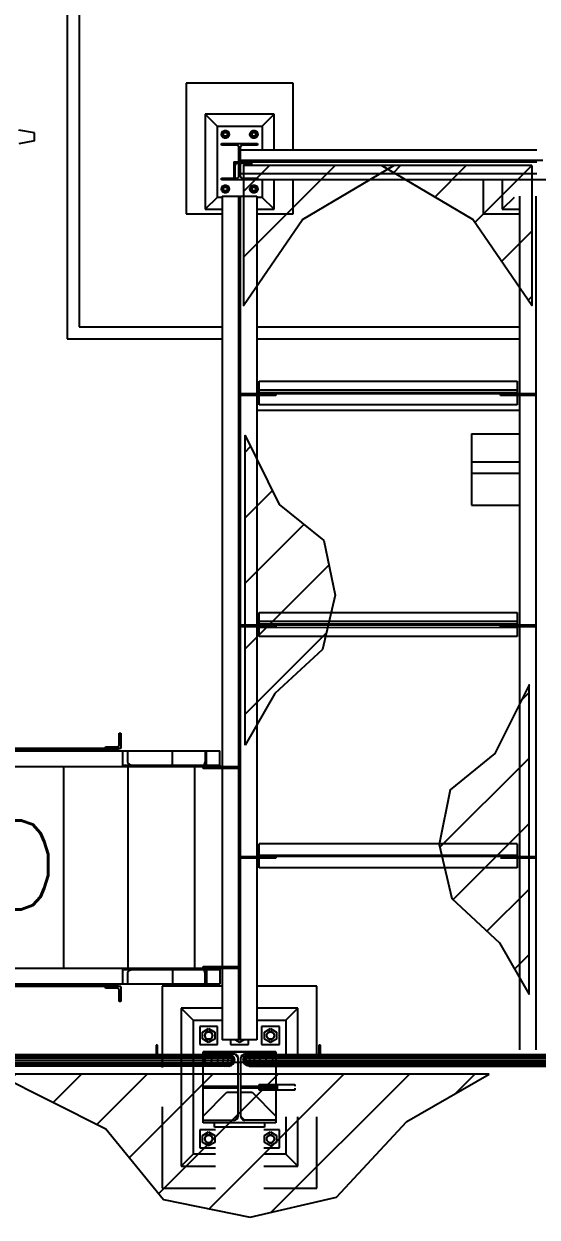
# Model space of a CAD drawing. Header units: metres. Extents: x 0 to 63075, y 0 to 44550.
# Drawn here: x 54481 to 54805, y 40964 to 41718 of the extents above; entities that cross this region are included whole.
import ezdxf
from ezdxf.enums import TextEntityAlignment as Align

# ---------------------------------------------------------------- set-up
doc = ezdxf.new("R2010")
doc.units = ezdxf.units.M
doc.header["$LTSCALE"] = 75
for name, color, linetype in [('GSB', 7, 'Continuous'), ('ML6', 1, 'Continuous'), ('SL1', 8, 'Continuous')]:
    doc.layers.add(name, color=color, linetype=linetype)
doc.styles.add('txt.shx-b', font='txt.shx')
pattern_1 = [(44.99813, (326091.56, -18363.04), (-137.8813, 137.89033), [])]

# ---------------------------------------------------------------- blocks, each defined once
blk = doc.blocks.new('A$C6bae614f')
at = {"layer": 'SL1'}
h = blk.add_hatch(dxfattribs=at)
h.set_pattern_fill('_USER', color=256, scale=195, angle=44.9981, style=0, pattern_type=0)
h.set_pattern_definition(pattern_1)
h.paths.add_polyline_path([(378135.5, 51806.1), (378518.8, 52032.4), (377886.9, 52032.5), (377886.8, 51444.4)])
h = blk.add_hatch(dxfattribs=at)
h.set_pattern_fill('_USER', color=256, scale=195, angle=44.9981, style=0, pattern_type=0)
h.set_pattern_definition(pattern_1)
h.paths.add_polyline_path([(378851.1, 51806.1), (378467.9, 52032.4), (379099.8, 52032.4), (379099.7, 51444.4)])
h = blk.add_hatch(dxfattribs=at)
h.set_pattern_fill('_USER', color=256, scale=195, angle=44.9981, style=0, pattern_type=0)
h.set_pattern_definition(pattern_1)
h.paths.add_polyline_path([(377893.5, 49592.9), (377893.5, 50896.2), (378037.7, 50607), (378224.9, 50454.4), (378271.9, 50225), (378218.7, 49996.6), (378018.3, 49810.4)])
h = blk.add_hatch(dxfattribs=at)
h.set_pattern_fill('_USER', color=256, scale=195, angle=44.9981, style=0, pattern_type=0)
h.set_pattern_definition(pattern_1)
h.paths.add_polyline_path([(379088.3, 48543.9), (379088.3, 49847.3), (378944, 49558), (378756.9, 49405.5), (378709.9, 49176.1), (378763.1, 48947.7), (378963.4, 48761.4)])
h = blk.add_hatch(dxfattribs=at)
h.set_pattern_fill('_USER', color=256, scale=195, angle=44.9981, style=0, pattern_type=0)
h.set_pattern_definition(pattern_1)
h.paths.add_polyline_path([(378920, 48208.6), (376849.1, 48208.6), (377308.7, 47979.4), (377551, 47682), (377915.6, 47607.3), (378278.5, 47691.8), (378574.5, 48010.2)])
for p, q in [((377145.7, 52904.1), (377145.6, 51304.1)), ((377195.7, 52854.1), (377195.6, 51354.1)), ((377645.7, 52379.1), (377645.6, 51829.1)), ((378095.7, 52379.1), (377645.7, 52379.1)), ((378095.6, 52098.9), (378095.7, 52379.1)), ((378015.6, 52248.9), (377725.6, 52248.9)), ((377775.6, 52198.9), (377725.6, 52248.9)), ((377725.6, 52248.9), (377725.6, 51848.9)), ((378015.6, 52248.9), (377965.6, 52198.9)), ((378015.6, 52098.9), (378015.6, 52248.9)), ((377007.4, 52170), (376941.5, 52181.6)), ((377775.6, 52198.9), (377775.6, 51898.9)), ((377775.6, 52198.9), (377965.6, 52198.9)), ((377794.8, 52163.9), (377802.7, 52177.6)), ((377795.6, 52171.1), (377800.3, 52176.9)), ((377800.3, 52176.9), (377806.9, 52180.1)), ((377802.7, 52177.6), (377818.6, 52177.6)), ((377806.9, 52180.1), (377814.4, 52180.1)), ((377814.4, 52180.1), (377821, 52176.9)), ((377818.6, 52177.6), (377826.5, 52163.9)), ((377821, 52176.9), (377825.7, 52171.1)), ((377914.8, 52163.9), (377922.7, 52177.6)), ((377915.6, 52171.1), (377920.3, 52176.9)), ((377920.3, 52176.9), (377926.9, 52180.1)), ((377922.7, 52177.6), (377938.6, 52177.6)), ((377926.9, 52180.1), (377934.4, 52180.1)), ((377934.4, 52180.1), (377941, 52176.9)), ((377938.6, 52177.6), (377946.5, 52163.9)), ((377941, 52176.9), (377945.7, 52171.1)), ((377965.6, 52198.9), (377965.6, 52098.9)), ((377007.4, 52136.3), (376941.5, 52124.7)), ((377007.4, 52136.3), (377007.4, 52170)), ((377794, 52163.9), (377795.6, 52171.1)), ((377795.6, 52156.7), (377794, 52163.9)), ((377802.7, 52150.1), (377794.8, 52163.9)), ((377800.3, 52150.9), (377795.6, 52156.7)), ((377806.9, 52147.6), (377800.3, 52150.9)), ((377803.8, 52169.3), (377802.1, 52165.8)), ((377802.1, 52165.8), (377802.1, 52161.9)), ((377802.1, 52161.9), (377803.8, 52158.4)), ((377818.6, 52150.1), (377802.7, 52150.1)), ((377806.9, 52171.8), (377803.8, 52169.3)), ((377803.8, 52158.4), (377806.9, 52156)), ((377810.6, 52172.6), (377806.9, 52171.8)), ((377806.9, 52156), (377810.6, 52155.2)), ((377814.4, 52147.6), (377806.9, 52147.6)), ((377814.4, 52171.8), (377810.6, 52172.6)), ((377810.6, 52155.2), (377814.4, 52156)), ((377817.5, 52169.3), (377814.4, 52171.8)), ((377814.4, 52156), (377817.5, 52158.4)), ((377821, 52150.9), (377814.4, 52147.6)), ((377819.2, 52165.8), (377817.5, 52169.3)), ((377817.5, 52158.4), (377819.2, 52161.9)), ((377826.5, 52163.9), (377818.6, 52150.1)), ((377819.2, 52161.9), (377819.2, 52165.8)), ((377825.7, 52156.7), (377821, 52150.9)), ((377825.7, 52171.1), (377827.3, 52163.9)), ((377827.3, 52163.9), (377825.7, 52156.7)), ((377914, 52163.9), (377915.6, 52171.1)), ((377915.6, 52156.7), (377914, 52163.9)), ((377922.7, 52150.1), (377914.8, 52163.9)), ((377920.3, 52150.9), (377915.6, 52156.7)), ((377926.9, 52147.6), (377920.3, 52150.9)), ((377923.8, 52169.3), (377922.1, 52165.8)), ((377922.1, 52165.8), (377922.1, 52161.9)), ((377922.1, 52161.9), (377923.8, 52158.4)), ((377938.6, 52150.1), (377922.7, 52150.1)), ((377926.9, 52171.7), (377923.8, 52169.3)), ((377923.8, 52158.4), (377926.9, 52156)), ((377930.6, 52172.6), (377926.9, 52171.7)), ((377926.9, 52156), (377930.6, 52155.2)), ((377934.4, 52147.6), (377926.9, 52147.6)), ((377934.4, 52171.7), (377930.6, 52172.6)), ((377930.6, 52155.2), (377934.4, 52156)), ((377937.5, 52169.3), (377934.4, 52171.7)), ((377934.4, 52156), (377937.5, 52158.4)), ((377941, 52150.9), (377934.4, 52147.6)), ((377939.2, 52165.8), (377937.5, 52169.3)), ((377937.5, 52158.4), (377939.2, 52161.9)), ((377946.5, 52163.9), (377938.6, 52150.1)), ((377939.2, 52161.9), (377939.2, 52165.8)), ((377945.7, 52156.7), (377941, 52150.9)), ((377945.7, 52171.1), (377947.3, 52163.9)), ((377947.3, 52163.9), (377945.7, 52156.7)), ((377794.6, 52118.3), (377794.6, 52124.9)), ((377794.6, 52124.9), (377946.6, 52124.9)), ((377857.7, 52118.3), (377794.6, 52118.3)), ((377867.7, 51989.5), (377867.7, 52108.3)), ((377870.6, 52098.9), (377870.6, 51998.9)), ((377870.6, 52098.9), (379120.6, 52098.8)), ((377873.5, 52108.3), (377873.5, 51989.5)), ((377946.6, 52118.3), (377883.5, 52118.3)), ((377946.6, 52124.9), (377946.6, 52118.3)), ((377845.8, 52048.9), (377845.8, 51972.9)), ((377845.8, 52048.9), (377934.2, 52048.9)), ((377847.9, 52048.9), (377847.9, 51972.9)), ((377851.7, 51972.9), (377851.7, 52032.9)), ((377857.5, 52042.5), (377870.6, 52042.5)), ((379146.2, 52054.1), (377870.6, 52054.1)), ((377870.6, 52051), (379120.6, 52051)), ((379120.6, 52046.7), (377870.6, 52046.7)), ((377875.9, 52042.5), (377924.8, 52042.5)), ((377893.4, 52042.5), (377893.4, 52048.9)), ((377794.6, 51979.5), (377857.7, 51979.5)), ((377794.6, 51972.9), (377794.6, 51979.5)), ((377870.6, 51998.9), (379120.6, 51998.8)), ((377883.5, 51979.5), (377946.6, 51979.5)), ((377946.6, 51979.5), (377946.6, 51972.9)), ((377794, 51933.9), (377795.6, 51941.1)), ((377795.6, 51926.7), (377794, 51933.9)), ((379196.6, 51972.8), (377794.6, 51972.9)), ((377794.8, 51933.9), (377802.7, 51947.6)), ((377802.7, 51920.1), (377794.8, 51933.9)), ((377795.6, 51941.1), (377800.2, 51946.9)), ((377800.2, 51920.9), (377795.6, 51926.7)), ((377800.2, 51946.9), (377806.9, 51950.1)), ((377802.7, 51947.6), (377818.6, 51947.6)), ((377806.9, 51950.1), (377814.3, 51950.1)), ((377814.3, 51950.1), (377821, 51946.9)), ((377818.6, 51947.6), (377826.5, 51933.9)), ((377826.5, 51933.9), (377818.6, 51920.1)), ((377821, 51946.9), (377825.7, 51941.1)), ((377825.7, 51926.7), (377821, 51920.9)), ((377825.7, 51941.1), (377827.3, 51933.9)), ((377827.3, 51933.9), (377825.7, 51926.7)), ((377914, 51933.9), (377915.6, 51941.1)), ((377915.6, 51926.7), (377914, 51933.9)), ((377914.8, 51933.9), (377922.7, 51947.6)), ((377922.7, 51920.1), (377914.8, 51933.9)), ((377915.6, 51941.1), (377920.2, 51946.9)), ((377920.2, 51920.9), (377915.6, 51926.7)), ((377920.2, 51946.9), (377926.9, 51950.1)), ((377923.8, 51939.3), (377922.1, 51935.8)), ((377922.1, 51935.8), (377922.1, 51931.9)), ((377922.1, 51931.9), (377923.8, 51928.4)), ((377922.7, 51947.6), (377938.6, 51947.6)), ((377926.8, 51941.7), (377923.8, 51939.3)), ((377923.8, 51928.4), (377926.8, 51926)), ((377930.6, 51942.6), (377926.8, 51941.7)), ((377926.8, 51926), (377930.6, 51925.2)), ((377926.9, 51950.1), (377934.3, 51950.1)), ((377934.4, 51941.7), (377930.6, 51942.6)), ((377930.6, 51925.2), (377934.4, 51926)), ((377934.3, 51950.1), (377941, 51946.9)), ((377937.5, 51939.3), (377934.4, 51941.7)), ((377934.4, 51926), (377937.5, 51928.4)), ((377939.1, 51935.8), (377937.5, 51939.3)), ((377937.5, 51928.4), (377939.1, 51931.9)), ((377938.6, 51947.6), (377946.5, 51933.9)), ((377946.5, 51933.9), (377938.6, 51920.1)), ((377939.1, 51931.9), (377939.1, 51935.8)), ((377941, 51946.9), (377945.7, 51941.1)), ((377945.7, 51926.7), (377941, 51920.9)), ((377945.7, 51941.1), (377947.3, 51933.9)), ((377947.3, 51933.9), (377945.7, 51926.7)), ((377965.6, 51972.9), (377965.6, 51898.9)), ((378015.6, 51848.9), (378015.6, 51972.9)), ((378095.6, 51829.1), (378095.6, 51972.9)), ((378895.6, 51972.9), (378895.6, 51829.1)), ((378975.6, 51972.9), (378975.6, 51848.9)), ((377775.6, 51898.9), (377725.6, 51848.9)), ((377797.6, 51898.9), (377775.6, 51898.9)), ((377797.6, 51904.1), (377797.5, 48354.1)), ((377797.6, 51904.1), (377943.6, 51904.1)), ((377806.9, 51917.6), (377800.2, 51920.9)), ((377818.6, 51920.1), (377802.7, 51920.1)), ((377814.3, 51917.6), (377806.9, 51917.6)), ((377821, 51920.9), (377814.3, 51917.6)), ((377867.5, 48354.1), (377867.6, 51904.1)), ((377873.7, 51904.1), (377873.6, 48354.1)), ((377926.9, 51917.6), (377920.2, 51920.9)), ((377938.6, 51920.1), (377922.7, 51920.1)), ((377934.3, 51917.6), (377926.9, 51917.6)), ((377941, 51920.9), (377934.3, 51917.6)), ((377943.6, 51904.1), (377943.6, 50099.4)), ((377965.6, 51898.9), (377943.6, 51898.9)), ((378015.6, 51848.9), (377965.6, 51898.9)), ((379025.6, 51898.8), (378975.6, 51848.9)), ((379047.6, 51904.1), (379047.5, 48311.1)), ((379117.5, 48311.1), (379117.6, 51904.1)), ((377645.6, 51829.1), (377797.6, 51829.1)), ((377725.6, 51848.9), (377797.6, 51848.9)), ((377943.6, 51848.9), (378015.6, 51848.9)), ((377943.6, 51829.1), (378095.6, 51829.1)), ((378895.6, 51829.1), (379047.6, 51829.1)), ((378975.6, 51848.9), (379047.6, 51848.8)), ((377195.6, 51354.1), (377797.6, 51354.1)), ((377943.6, 51354.1), (379047.6, 51354.1)), ((377145.6, 51304.1), (377797.6, 51304.1)), ((377943.6, 51304.1), (379047.6, 51304.1)), ((377953.6, 51025.2), (377953.6, 51125.2)), ((377953.6, 51125.2), (379037.6, 51125.2)), ((379037.6, 51125.2), (379037.6, 51025.2)), ((377873.7, 51073), (379117.6, 51073)), ((377949.8, 51065), (377949.8, 51073)), ((379037.6, 51087.3), (377953.6, 51087.3)), ((377953.6, 51077.3), (379037.6, 51077.3)), ((378023.6, 51073), (378023.6, 51065)), ((378967.6, 51065), (378967.6, 51073)), ((378023.6, 51065), (377873.7, 51065)), ((379037.6, 51025.2), (377953.6, 51025.2)), ((379117.6, 51065), (378967.6, 51065)), ((377943.6, 51002.7), (379047.6, 51002.7)), ((378846.4, 50904.1), (379047.6, 50904.1)), ((378846.4, 50904.1), (378846.4, 50604.1)), ((378846.4, 50786.2), (379047.6, 50786.2)), ((378846.4, 50737.9), (379047.6, 50737.9)), ((378846.4, 50604.1), (379047.6, 50604.1)), ((377953.6, 50051.5), (377953.6, 50151.5)), ((377953.6, 50151.5), (379037.6, 50151.5)), ((379037.6, 50151.5), (379037.6, 50099.3)), ((377873.6, 50099.4), (379117.5, 50099.3)), ((378023.6, 50091.4), (377873.6, 50091.4)), ((377943.6, 50091.4), (377943.5, 48354.1)), ((377943.6, 50099.4), (377943.6, 50091.4)), ((377946.5, 50091.4), (377946.5, 50099.4)), ((377949.8, 50099.4), (377949.8, 50091.4)), ((379037.6, 50113.6), (377953.6, 50113.7)), ((377953.6, 50103.7), (379037.6, 50103.6)), ((377953.6, 50089.4), (379037.6, 50089.3)), ((378023.6, 50099.4), (378023.6, 50091.4)), ((378967.6, 50091.3), (378967.6, 50099.3)), ((379117.5, 50091.3), (378967.6, 50091.3)), ((379037.6, 50099.3), (379037.6, 50091.3)), ((379037.6, 50091.3), (379037.6, 50051.5)), ((379041.4, 50099.3), (379041.4, 50091.3)), ((379037.6, 50051.5), (377953.6, 50051.5)), ((377364.2, 49643.5), (377370.6, 49643.5)), ((377364.2, 49594), (377364.2, 49643.5)), ((377370.6, 49643.5), (377370.6, 49580)), ((375704.2, 49570), (377787.6, 49569.9)), ((377361.2, 49575.2), (375706.6, 49575.2)), ((377370.6, 49580), (375708.3, 49580)), ((377004.5, 49575.2), (377004.5, 49580)), ((377307.1, 49580), (377307.1, 49586.3)), ((377307.1, 49586.3), (377356.6, 49586.3)), ((377361.2, 49580), (377361.2, 49575.2)), ((377379, 49503.9), (377379, 49570)), ((377398.8, 49570), (377398.8, 49522.9)), ((377589, 49503.9), (377589, 49569.9)), ((377725.2, 49569.9), (377725.2, 49522.9)), ((377731.5, 49503.9), (377731.5, 49569.9)), ((377787.6, 49510), (377787.6, 49569.9)), ((373520.6, 49504), (377867.5, 49503.9)), ((377130.6, 49503.9), (377130.5, 48653.9)), ((377379, 49510), (377787.6, 49510)), ((377400.6, 49503.9), (377400.5, 48653.9)), ((377681.6, 49503.9), (377681.5, 48653.9)), ((377685.3, 49510), (377685.3, 49503.9)), ((377717.6, 49495.9), (377717.6, 49503.9)), ((377867.5, 49495.9), (377717.6, 49495.9)), ((377787.6, 49510), (377787.6, 49503.9)), ((377787.6, 49503.9), (377787.6, 49495.9)), ((377953.5, 49077.8), (377953.5, 49177.8)), ((379037.5, 49177.8), (377953.5, 49177.8)), ((379037.5, 49177.8), (379037.5, 49077.8)), ((377873.6, 49125.7), (379117.5, 49125.6)), ((378023.5, 49117.7), (377873.6, 49117.7)), ((377953.5, 49130), (379037.5, 49129.9)), ((378023.5, 49125.7), (378023.5, 49117.7)), ((379117.5, 49117.6), (378967.5, 49117.6)), ((379037.5, 49077.8), (377953.5, 49077.8)), ((377717.5, 48661.9), (377867.5, 48661.9)), ((377717.5, 48653.9), (377717.5, 48661.9)), ((377787.5, 48661.9), (377787.5, 48587.9)), ((377794.6, 48653.9), (377794.6, 48661.9)), ((377796.8, 48661.9), (377796.8, 48653.9)), ((377867.5, 48653.9), (373520.5, 48654)), ((377379, 48587.9), (377379, 48653.9)), ((377787.5, 48647.8), (377379, 48647.8)), ((377398.8, 48634.9), (377398.8, 48587.9)), ((377589, 48647.8), (377589, 48653.9)), ((377589, 48647.8), (377589, 48587.9)), ((377725.2, 48587.9), (377725.2, 48634.9)), ((377731.4, 48653.9), (377731.4, 48587.9)), ((377787.5, 48587.9), (375704.2, 48587.9)), ((377361.1, 48582.7), (375706.6, 48582.7)), ((377370.5, 48577.9), (375708.3, 48577.9)), ((377004.4, 48577.9), (377004.4, 48582.7)), ((377307, 48571.5), (377307, 48577.9)), ((377356.5, 48571.5), (377307, 48571.5)), ((377361.1, 48582.7), (377361.1, 48577.9)), ((377364.2, 48514.4), (377364.2, 48563.9)), ((377370.5, 48577.9), (377370.5, 48514.4)), ((377545.5, 48579.1), (377545.5, 48236.6)), ((377797.5, 48579.1), (377545.5, 48579.1)), ((378195.5, 48579.1), (377943.5, 48579.1)), ((378195.5, 48279.1), (378195.5, 48579.1)), ((377370.5, 48514.4), (377364.2, 48514.4)), ((377675.5, 48436.6), (377625.5, 48486.6)), ((377797.5, 48486.6), (377625.5, 48486.6)), ((377625.5, 48486.6), (377625.5, 47821.6)), ((378115.5, 48486.6), (377943.5, 48486.6)), ((378115.5, 48486.6), (378065.5, 48436.6)), ((378115.5, 48279.1), (378115.5, 48486.6)), ((377675.5, 48436.6), (377675.5, 47871.6)), ((377675.5, 48436.6), (377797.5, 48436.6)), ((377943.5, 48436.6), (378065.5, 48436.6)), ((378065.5, 48436.6), (378065.5, 48279.1)), ((377703, 48409.1), (377703, 48334.1)), ((377778, 48409.1), (377703, 48409.1)), ((377715.1, 48386.3), (377740.5, 48401)), ((377715.1, 48357), (377715.1, 48386.3)), ((377725.5, 48378.9), (377723.9, 48371.6)), ((377723.9, 48371.6), (377725.5, 48364.4)), ((377730.1, 48384.7), (377725.5, 48378.9)), ((377725.5, 48364.4), (377730.1, 48358.6)), ((377736.8, 48387.9), (377730.1, 48384.7)), ((377744.2, 48387.9), (377736.8, 48387.9)), ((377740.5, 48401), (377766, 48386.3)), ((377750.9, 48384.7), (377744.2, 48387.9)), ((377755.5, 48378.9), (377750.9, 48384.7)), ((377750.9, 48358.6), (377755.5, 48364.4)), ((377757.2, 48371.6), (377755.5, 48378.9)), ((377755.5, 48364.4), (377757.2, 48371.6)), ((377766, 48386.3), (377766, 48356.9)), ((377778, 48334.1), (377778, 48409.1)), ((377963, 48409.1), (377963, 48334.1)), ((378038, 48409.1), (377963, 48409.1)), ((377975.1, 48386.3), (378000.5, 48401)), ((377975.1, 48356.9), (377975.1, 48386.3)), ((377985.5, 48378.9), (377983.9, 48371.6)), ((377983.9, 48371.6), (377985.5, 48364.4)), ((377990.1, 48384.7), (377985.5, 48378.9)), ((377985.5, 48364.4), (377990.1, 48358.6)), ((377996.8, 48387.9), (377990.1, 48384.7)), ((378004.2, 48387.9), (377996.8, 48387.9)), ((378000.5, 48401), (378026, 48386.3)), ((378010.9, 48384.7), (378004.2, 48387.9)), ((378015.5, 48378.9), (378010.9, 48384.7)), ((378010.9, 48358.6), (378015.5, 48364.4)), ((378017.2, 48371.6), (378015.5, 48378.9)), ((378015.5, 48364.4), (378017.2, 48371.6)), ((378026, 48386.3), (378026, 48356.9)), ((378038, 48334.1), (378038, 48409.1)), ((377519.2, 48331.1), (377519.2, 48292)), ((377525.5, 48331.1), (377519.2, 48331.1)), ((377525.5, 48292), (377525.5, 48331.1)), ((377703, 48334.1), (377778, 48334.1)), ((377740.5, 48342.3), (377715.1, 48357)), ((377730.1, 48358.6), (377736.8, 48355.4)), ((377736.8, 48355.4), (377744.2, 48355.4)), ((377766, 48356.9), (377740.5, 48342.3)), ((377744.2, 48355.4), (377750.9, 48358.6)), ((377943.5, 48354.1), (377797.5, 48354.1)), ((377833, 48354.1), (377833, 48334.1)), ((377833, 48334.1), (377908, 48334.1)), ((377870.5, 48342.3), (377850, 48354.1)), ((377891.1, 48354.1), (377870.5, 48342.3)), ((377908, 48334.1), (377908, 48354.1)), ((377963, 48334.1), (378038, 48334.1)), ((378000.5, 48342.3), (377975.1, 48356.9)), ((377990.1, 48358.6), (377996.8, 48355.4)), ((377996.8, 48355.4), (378004.2, 48355.4)), ((378026, 48356.9), (378000.5, 48342.3)), ((378004.2, 48355.4), (378010.9, 48358.6)), ((378204.1, 48331.1), (378204.1, 48292)), ((378210.4, 48331.1), (378204.1, 48331.1)), ((378210.4, 48292), (378210.4, 48331.1)), ((364617.8, 48268.1), (377849.9, 48267.6)), ((364618.2, 48277.4), (377848.1, 48277)), ((364619.4, 48285.3), (377842.8, 48284.9)), ((364645.5, 48292.5), (377825.5, 48292)), ((364645.5, 48290.6), (377834.9, 48290.2)), ((377717.5, 48303.6), (378023.5, 48303.6)), ((377717.5, 48004.6), (377717.5, 48303.6)), ((378023.5, 48303.6), (377717.5, 48303.6)), ((377850, 48292.6), (377717.5, 48292.6)), ((377850, 48292.6), (377717.5, 48292.6)), ((377725.5, 48290.2), (377725.5, 48292)), ((377725.5, 48284.9), (377725.5, 48290.2)), ((377725.5, 48277), (377725.5, 48284.9)), ((377725.5, 48267.6), (377725.5, 48277)), ((377725.5, 48258.3), (377725.5, 48267.6)), ((377749.8, 48290.2), (377747.8, 48292)), ((377751.6, 48284.9), (377749.8, 48290.2)), ((377752.8, 48277), (377751.6, 48284.9)), ((377753.2, 48267.6), (377752.8, 48277)), ((377752.8, 48258.3), (377753.2, 48267.6)), ((377773, 48290.2), (377768.9, 48292)), ((377776.4, 48284.9), (377773, 48290.2)), ((377778.7, 48277), (377776.4, 48284.9)), ((377779.5, 48267.6), (377778.7, 48277)), ((377778.7, 48258.3), (377779.5, 48267.6)), ((377793.7, 48290.2), (377787.9, 48292)), ((377798.6, 48284.9), (377793.7, 48290.2)), ((377801.9, 48277), (377798.6, 48284.9)), ((377803.1, 48267.6), (377801.9, 48277)), ((377801.9, 48258.3), (377803.1, 48267.6)), ((377811, 48290.2), (377803.7, 48292)), ((377817.2, 48284.9), (377811, 48290.2)), ((377824, 48290.2), (377815.6, 48292)), ((377821.3, 48277), (377817.2, 48284.9)), ((377822.8, 48267.6), (377821.3, 48277)), ((377821.3, 48258.3), (377822.8, 48267.6)), ((377832.1, 48290.2), (377823, 48292)), ((377831.2, 48284.9), (377824, 48290.2)), ((377834.9, 48290.2), (377825.5, 48292)), ((377835.9, 48277), (377831.2, 48284.9)), ((377839.8, 48284.9), (377832.1, 48290.2)), ((377842.8, 48284.9), (377834.9, 48290.2)), ((377837.6, 48267.6), (377835.9, 48277)), ((377835.9, 48258.3), (377837.6, 48267.6)), ((377845, 48277), (377839.8, 48284.9)), ((377848.1, 48277), (377842.8, 48284.9)), ((377846.8, 48267.6), (377845, 48277)), ((377845, 48258.3), (377846.8, 48267.6)), ((377849.9, 48267.6), (377848.1, 48277)), ((377848.1, 48258.3), (377849.9, 48267.6)), ((377865, 48277.6), (377850, 48292.6)), ((377865, 48277.6), (377850, 48292.6)), ((377865, 48030.6), (377865, 48277.6)), ((377891, 48292.6), (377876, 48277.6)), ((377891, 48292.6), (377876, 48277.6)), ((377876, 48030.6), (377876, 48277.6)), ((377886, 48267.6), (377887.9, 48277)), ((377889.1, 48267.6), (377886, 48267.6)), ((377887.9, 48258.3), (377886, 48267.6)), ((377887.9, 48277), (377893.2, 48284.9)), ((377890.9, 48277), (377887.9, 48277)), ((377889.1, 48267.6), (377890.9, 48277)), ((377889.1, 48267.6), (377913.2, 48267.6)), ((377890.9, 48258.3), (377889.1, 48267.6)), ((377890.9, 48277), (377896.1, 48284.9)), ((377890.9, 48277), (377914.6, 48277)), ((378023.5, 48292.6), (377891, 48292.6)), ((378023.5, 48292.6), (377891, 48292.6)), ((377893.2, 48284.9), (377901.1, 48290.2)), ((377896.1, 48284.9), (377893.2, 48284.9)), ((377896.1, 48284.9), (377903.8, 48290.2)), ((377896.1, 48284.9), (377918.7, 48284.9)), ((377898.3, 48267.6), (377900, 48277)), ((377900, 48258.3), (377898.3, 48267.6)), ((377900, 48277), (377904.8, 48284.9)), ((377901.1, 48290.2), (377910.4, 48292)), ((377903.8, 48290.2), (377901.1, 48290.2)), ((377903.8, 48290.2), (377912.9, 48292)), ((377903.8, 48290.2), (377924.9, 48290.2)), ((377904.8, 48284.9), (377911.9, 48290.2)), ((377912.9, 48292), (377910.4, 48292)), ((377911.9, 48290.2), (377920.3, 48292)), ((377912.9, 48292), (377932.2, 48292)), ((377913.2, 48267.6), (377914.6, 48277)), ((377913.2, 48267.6), (377932.9, 48267.6)), ((377914.6, 48258.3), (377913.2, 48267.6)), ((377914.6, 48277), (377918.7, 48284.9)), ((377914.6, 48277), (377934, 48277)), ((377918.7, 48284.9), (377924.9, 48290.2)), ((377918.7, 48284.9), (377937.3, 48284.9)), ((377924.9, 48290.2), (377932.2, 48292)), ((377924.9, 48290.2), (377942.2, 48290.2)), ((377932.2, 48292), (377948.1, 48292)), ((377932.9, 48267.6), (377934, 48277)), ((377934, 48258.3), (377932.9, 48267.6)), ((377932.9, 48267.6), (411365.7, 48266.5)), ((377934, 48277), (377937.3, 48284.9)), ((377934, 48277), (411365.7, 48275.9)), ((377937.3, 48284.9), (377942.2, 48290.2)), ((377937.3, 48284.9), (411365.7, 48283.8)), ((377942.2, 48290.2), (377948.1, 48292)), ((377942.2, 48290.2), (411365.7, 48289.1)), ((377948.1, 48292), (411365.7, 48290.9)), ((377956.4, 48267.6), (377957.2, 48277)), ((377957.2, 48258.3), (377956.4, 48267.6)), ((377957.2, 48277), (377959.5, 48284.9)), ((377959.5, 48284.9), (377963, 48290.2)), ((377963, 48290.2), (377967, 48292)), ((377982.7, 48267.6), (377983.1, 48277)), ((377983.1, 48258.3), (377982.7, 48267.6)), ((377983.1, 48277), (377984.3, 48284.9)), ((377984.3, 48284.9), (377986.1, 48290.2)), ((377986.1, 48290.2), (377988.2, 48292)), ((378010.4, 48290.2), (378010.4, 48292)), ((378010.4, 48284.9), (378010.4, 48290.2)), ((378010.4, 48277), (378010.4, 48284.9)), ((378010.4, 48267.6), (378010.4, 48277)), ((378010.4, 48258.3), (378010.4, 48267.6)), ((378023.5, 48303.6), (378023.5, 48166.1)), ((364618.2, 48258.7), (377848.1, 48258.3)), ((364619.4, 48250.8), (377842.8, 48250.4)), ((364621.2, 48245.5), (377834.9, 48245.1)), ((377825.5, 48243.2), (364645.5, 48243.7)), ((377725.5, 48250.4), (377725.5, 48258.3)), ((377725.5, 48245.1), (377725.5, 48250.4)), ((377725.5, 48243.2), (377725.5, 48245.1)), ((377747.8, 48243.2), (377749.8, 48245.1)), ((377749.8, 48245.1), (377751.6, 48250.4)), ((377751.6, 48250.4), (377752.8, 48258.3)), ((377768.9, 48243.2), (377773, 48245.1)), ((377773, 48245.1), (377776.4, 48250.4)), ((377776.4, 48250.4), (377778.7, 48258.3)), ((377787.9, 48243.2), (377793.7, 48245.1)), ((377793.7, 48245.1), (377798.6, 48250.4)), ((377798.6, 48250.4), (377801.9, 48258.3)), ((377803.7, 48243.2), (377811, 48245.1)), ((377811, 48245.1), (377817.2, 48250.4)), ((377815.6, 48243.2), (377824, 48245.1)), ((377817.2, 48250.4), (377821.3, 48258.3)), ((377823, 48243.2), (377832.1, 48245.1)), ((377824, 48245.1), (377831.2, 48250.4)), ((377825.5, 48243.2), (377834.9, 48245.1)), ((377831.2, 48250.4), (377835.9, 48258.3)), ((377832.1, 48245.1), (377839.8, 48250.4)), ((377834.9, 48245.1), (377842.8, 48250.4)), ((377839.8, 48250.4), (377845, 48258.3)), ((377842.8, 48250.4), (377848.1, 48258.3)), ((377888.3, 48257.6), (377847.6, 48257.6)), ((377893.2, 48250.4), (377887.9, 48258.3)), ((377890.9, 48258.3), (377887.9, 48258.3)), ((377896.1, 48250.4), (377890.9, 48258.3)), ((377914.6, 48258.3), (377890.9, 48258.3)), ((377896.1, 48250.4), (377893.2, 48250.4)), ((377901.1, 48245.1), (377893.2, 48250.4)), ((377903.8, 48245.1), (377896.1, 48250.4)), ((377896.1, 48250.4), (377918.7, 48250.4)), ((377904.8, 48250.4), (377900, 48258.3)), ((377910.4, 48243.2), (377901.1, 48245.1)), ((377903.8, 48245.1), (377901.1, 48245.1)), ((377903.8, 48245.1), (377924.9, 48245.1)), ((377912.9, 48243.2), (377903.8, 48245.1)), ((377911.9, 48245.1), (377904.8, 48250.4)), ((377910.4, 48243.2), (377912.9, 48243.2)), ((377920.3, 48243.2), (377911.9, 48245.1)), ((377912.9, 48243.2), (377932.2, 48243.2)), ((377934, 48258.3), (377914.6, 48258.3)), ((377918.7, 48250.4), (377914.6, 48258.3)), ((377924.9, 48245.1), (377918.7, 48250.4)), ((377918.7, 48250.4), (377937.3, 48250.4)), ((377924.9, 48245.1), (377942.2, 48245.1)), ((377932.2, 48243.2), (377924.9, 48245.1)), ((377932.2, 48243.2), (377948.1, 48243.2)), ((411365.7, 48257.2), (377934, 48258.3)), ((377937.3, 48250.4), (377934, 48258.3)), ((377942.2, 48245.1), (377937.3, 48250.4)), ((377937.3, 48250.4), (411058.5, 48249.3)), ((377948.1, 48243.2), (377942.2, 48245.1)), ((377942.2, 48245.1), (411052.9, 48244)), ((377948.1, 48243.2), (411051.7, 48242.1)), ((377959.5, 48250.4), (377957.2, 48258.3)), ((377963, 48245.1), (377959.5, 48250.4)), ((377967, 48243.2), (377963, 48245.1)), ((377984.3, 48250.4), (377983.1, 48258.3)), ((377986.1, 48245.1), (377984.3, 48250.4)), ((377988.2, 48243.2), (377986.1, 48245.1)), ((378010.4, 48250.4), (378010.4, 48258.3)), ((378010.4, 48245.1), (378010.4, 48250.4)), ((378010.4, 48243.2), (378010.4, 48245.1)), ((377953.5, 48158.1), (377953.5, 48166.1)), ((377953.5, 48166.1), (378103.5, 48166.1)), ((378103.5, 48166.1), (378103.5, 48158.1)), ((377717.5, 48158.1), (377865, 48158.1)), ((377865, 48150.1), (377717.5, 48150.1)), ((377717.5, 48032.6), (377817.5, 48132.6)), ((377817.5, 48132.6), (377865, 48132.6)), ((377876, 48158.1), (378033.5, 48158.1)), ((378033.5, 48150.1), (377876, 48150.1)), ((377876, 48132.6), (377923.5, 48132.6)), ((377923.5, 48132.6), (378023.5, 48032.6)), ((377953.5, 48142.1), (377953.5, 48150.1)), ((378103.5, 48142.1), (377953.5, 48142.1)), ((378023.5, 48158.1), (378023.5, 48150.1)), ((378023.5, 48142.1), (378023.5, 48004.6)), ((378103.5, 48150.1), (378103.5, 48142.1)), ((377545.5, 48071.6), (377545.5, 47729.1)), ((377717.5, 48015.6), (377850, 48015.6)), ((377850, 48015.6), (377865, 48030.6)), ((377891, 48015.6), (377876, 48030.6)), ((378023.5, 48015.6), (377891, 48015.6)), ((378065.5, 48029.1), (378065.5, 47871.6)), ((378115.5, 47821.6), (378115.5, 48029.1)), ((378195.5, 47729.1), (378195.5, 48029.1)), ((377703, 47974.1), (377703, 47899.1)), ((377769, 47974.1), (377703, 47974.1)), ((377715.1, 47951.3), (377740.5, 47966)), ((378023.5, 48004.6), (377717.5, 48004.6)), ((377740.5, 47966), (377765.9, 47951.3)), ((377765.5, 47985.6), (377765.5, 48004.6)), ((377975.5, 47985.6), (377765.5, 47985.6)), ((378038, 47974.1), (377972, 47974.1)), ((377975.1, 47951.3), (378000.5, 47966)), ((377975.5, 48004.6), (377975.5, 47985.6)), ((378000.5, 47966), (378025.9, 47951.3)), ((378038, 47899.1), (378038, 47974.1)), ((377715.1, 47922), (377715.1, 47951.3)), ((377740.5, 47907.3), (377715.1, 47922)), ((377725.5, 47943.9), (377723.8, 47936.6)), ((377723.8, 47936.6), (377725.5, 47929.4)), ((377730.1, 47949.7), (377725.5, 47943.9)), ((377725.5, 47929.4), (377730.1, 47923.6)), ((377736.8, 47952.9), (377730.1, 47949.7)), ((377730.1, 47923.6), (377736.8, 47920.4)), ((377744.2, 47952.9), (377736.8, 47952.9)), ((377736.8, 47920.4), (377744.2, 47920.4)), ((377765.9, 47921.9), (377740.5, 47907.3)), ((377750.9, 47949.7), (377744.2, 47952.9)), ((377744.2, 47920.4), (377750.9, 47923.6)), ((377755.5, 47943.9), (377750.9, 47949.7)), ((377750.9, 47923.6), (377755.5, 47929.4)), ((377757.2, 47936.6), (377755.5, 47943.9)), ((377755.5, 47929.4), (377757.2, 47936.6)), ((377765.9, 47951.3), (377765.9, 47921.9)), ((377975.1, 47921.9), (377975.1, 47951.3)), ((378000.5, 47907.3), (377975.1, 47921.9)), ((377985.5, 47943.9), (377983.8, 47936.6)), ((377983.8, 47936.6), (377985.5, 47929.4)), ((377990.1, 47949.7), (377985.5, 47943.9)), ((377985.5, 47929.4), (377990.1, 47923.6)), ((377996.8, 47952.9), (377990.1, 47949.7)), ((377990.1, 47923.6), (377996.8, 47920.4)), ((378004.2, 47952.9), (377996.8, 47952.9)), ((377996.8, 47920.4), (378004.2, 47920.4)), ((378025.9, 47921.9), (378000.5, 47907.3)), ((378010.9, 47949.7), (378004.2, 47952.9)), ((378004.2, 47920.4), (378010.9, 47923.6)), ((378015.5, 47943.9), (378010.9, 47949.7)), ((378010.9, 47923.6), (378015.5, 47929.4)), ((378017.2, 47936.6), (378015.5, 47943.9)), ((378015.5, 47929.4), (378017.2, 47936.6)), ((378025.9, 47951.3), (378025.9, 47921.9)), ((377675.5, 47871.6), (377625.5, 47821.6)), ((377769, 47871.6), (377675.5, 47871.6)), ((377703, 47899.1), (377769, 47899.1)), ((377972, 47899.1), (378038, 47899.1)), ((378065.5, 47871.6), (377972, 47871.6)), ((378115.5, 47821.6), (378065.5, 47871.6)), ((377625.5, 47821.6), (377769, 47821.6)), ((377972, 47821.6), (378115.5, 47821.6)), ((377545.5, 47729.1), (377769, 47729.1)), ((377972, 47729.1), (378195.5, 47729.1))]:
    blk.add_line(p, q, dxfattribs=at)
for points in [[(379099.8, 52032.4), (377886.9, 52032.5), (377886.8, 51444.4), (378135.5, 51806.1), (378518.8, 52032.4)], [(379099.8, 52032.4), (379099.7, 51444.4), (378851.1, 51806.1), (378467.9, 52032.4)]]:
    blk.add_lwpolyline(points, dxfattribs=at)
for points in [[(377893.5, 49592.9), (377893.5, 50896.2), (378037.7, 50607), (378224.9, 50454.4), (378271.9, 50225), (378218.7, 49996.6), (378018.3, 49810.4)], [(379088.3, 48543.9), (379088.3, 49847.3), (378944, 49558), (378756.9, 49405.5), (378709.9, 49176.1), (378763.1, 48947.7), (378963.4, 48761.4)], [(378920, 48208.6), (376849.1, 48208.6), (377308.7, 47979.4), (377551, 47682), (377915.6, 47607.3), (378278.5, 47691.8), (378574.5, 48010.2)]]:
    blk.add_lwpolyline(points, close=True, dxfattribs=at)
for centre, radius in [((377810.6, 52163.9), 8), ((377930.6, 52163.9), 8), ((377810.6, 51933.9), 8), ((377930.6, 51933.9), 8), ((377740.5, 48371.6), 16), ((378000.5, 48371.6), 16), ((377740.5, 47936.6), 16), ((378000.5, 47936.6), 16)]:
    blk.add_circle(centre, radius, dxfattribs=at)
for centre, radius, start, end in [((377857.7, 52108.3), 10, 359.9961, 89.9981), ((377883.5, 52108.3), 10, 89.9981, 179.9961), ((377857.7, 51989.5), 10, 269.9981, 359.9961), ((377883.5, 51989.5), 10, 179.9961, 269.9981), ((377356.6, 49594), 7.65, 269.9981, 359.9981), ((377356.5, 48563.9), 7.65, 359.9981, 89.9981), ((377849, 48276.6), 16, 359.9961, 89.9981), ((377849, 48276.6), 16, 359.9981, 89.9981), ((377892, 48276.6), 16, 89.9981, 179.9961), ((377892, 48276.6), 16, 89.9981, 179.9981), ((377849, 48031.6), 16, 269.9981, 359.9961), ((377892, 48031.6), 16, 179.9961, 269.9981)]:
    blk.add_arc(centre, radius, start, end, dxfattribs=at)
for centre, major_axis, ratio, start_param, end_param in [((377857.5, 52032.9), (0, 9.6), 0.598289, 0, 1.570796), ((377421.8, 49522.9), (-23, 0), 0.560657, 0, 1.570796), ((377718, 49522.9), (0, -12.9), 0.560657, 0, 1.570796), ((377421.8, 48634.9), (23, 0), 0.560657, 1.570796, 3.141593), ((377718, 48634.9), (0, 12.9), 0.560657, 4.712389, 6.283185)]:
    blk.add_ellipse(centre, major_axis=major_axis, ratio=ratio, start_param=start_param, end_param=end_param, dxfattribs=at)
at = {"layer": 'SL1', "style": 'txt.shx-b'}
blk.add_text('D', height=375, rotation=359.9981, dxfattribs=at).set_placement((376775.7, 49277.1), align=Align.TOP_LEFT)
blk = doc.blocks.new('zw$15D4')
at = {"layer": 'ML6', "xscale": 0.2502808837766805, "yscale": 0.2502808837766805, "zscale": 0.2502808837766805}
blk.add_blockref('A$C6bae614f', (-85544.7, -3177.3), dxfattribs=at)

msp = doc.modelspace()

# ---------------------------------------------------------------- block references
at = {"layer": 'GSB', "xscale": 0.6000000000000068, "yscale": 0.6000000000000068, "zscale": 0.6000000000000068}
msp.add_blockref('zw$15D4', (49200, 35721.63), dxfattribs=at)

doc.saveas('drawing.dxf')
